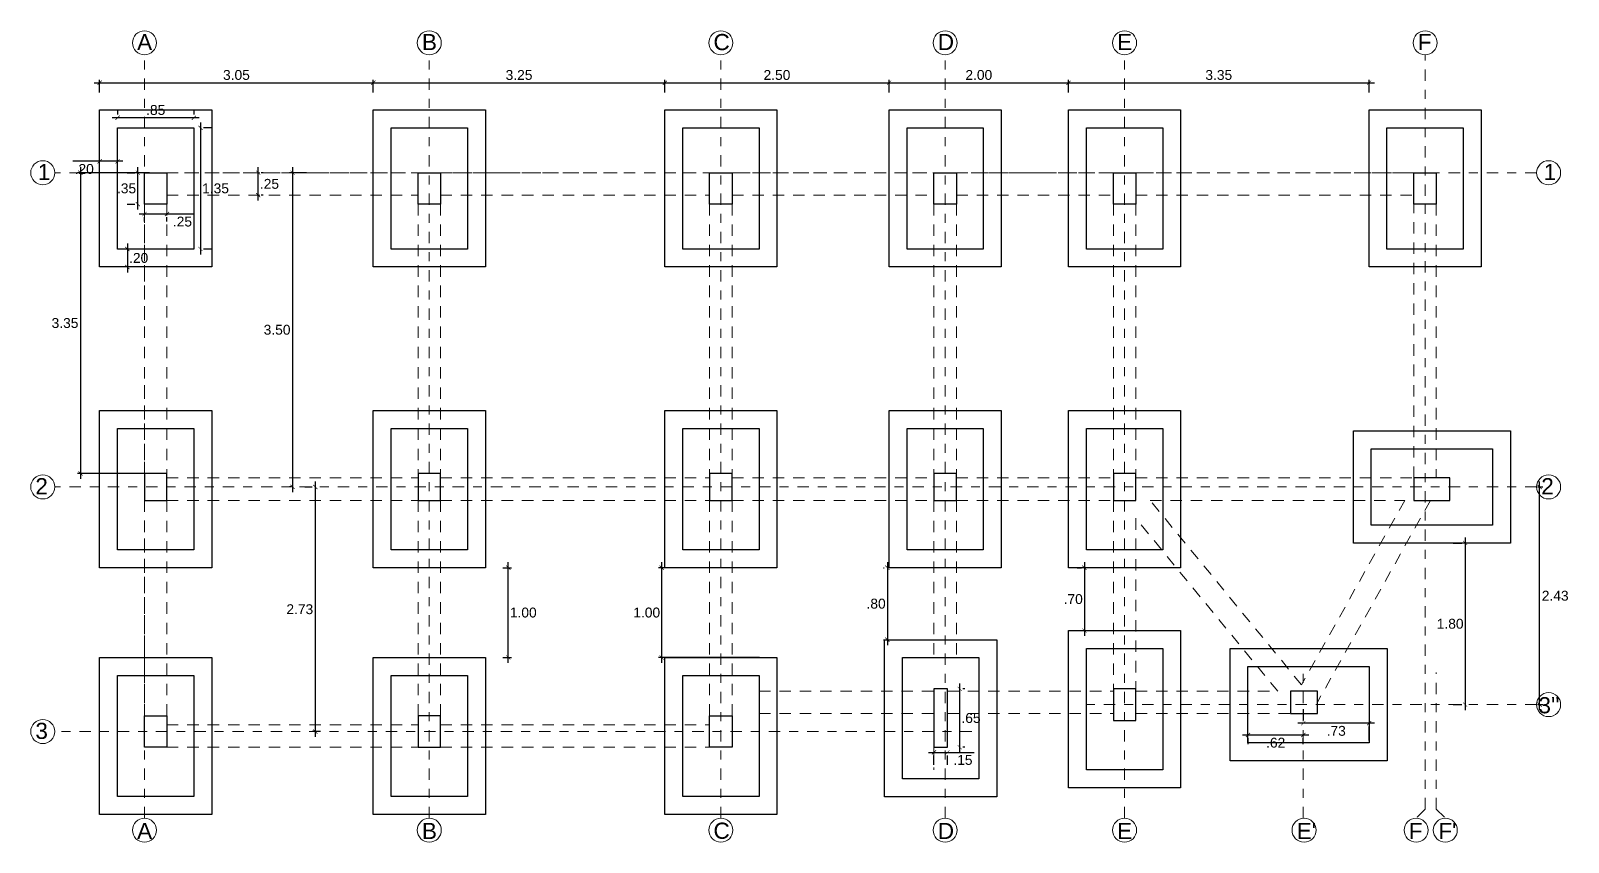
# Model space of a CAD drawing. Header units: millimetres. Extents: x 3779 to 7711, y 1445 to 3132.
# Drawn here: x 3789.94 to 3807.07, y 1489.35 to 1498.39 of the extents above; entities that cross this region are included whole.
import ezdxf

# ---------------------------------------------------------------- set-up
doc = ezdxf.new("R2010")
doc.units = ezdxf.units.MM
doc.header["$PDMODE"] = 3
doc.linetypes.add('DASHDOTX2', pattern=[50.8, 25.4, -12.7, 0, -12.7])
doc.linetypes.add('HIDDEN', pattern=[9.525, 6.35, -3.175])
for name, color, linetype, lineweight in [('cotas', 7, 'Continuous', 5), ('EJES', 20, 'DASHDOTX2', 9), ('pluma 1', 1, 'Continuous', 9), ('pluma 2.5', 30, 'Continuous', 25), ('proyecciones', 32, 'HIDDEN', 9), ('TEXTO', 7, 'Continuous', 9)]:
    doc.layers.add(name, color=color, linetype=linetype, lineweight=lineweight)
doc.styles.get("Standard").update_dxf_attribs({"font": 'arial.ttf'})
doc.dimstyles.new('INTERIOR', dxfattribs={"dimtxt": 0.11, "dimasz": 0.0465, "dimexe": 0.0345, "dimexo": 0.195, "dimgap": 0.0295, "dimtad": 2, "dimtih": 1, "dimtoh": 1, "dimzin": 4, "dimdsep": 46, "dimtxsty": 'Standard', "dimblk": 'ARCHTICK', "dimcen": 0, "dimdle": 0.06, "dimclrd": 256, "dimclre": 256, "dimclrt": 256, "dimadec": 0, "dimazin": 0, "dimtfac": 1, "dimtmove": 0, "dimatfit": 3, "dimldrblk": 'ARCHTICK', "dimfxl": 0.0345, "dimtolj": 1, "dimtzin": 0, "dimlwe": 25, "dimarcsym": 0})

# ---------------------------------------------------------------- blocks, each defined once
blk = doc.blocks.new('_ArchTick')
at = {"color": 0, "linetype": 'ByBlock', "lineweight": 40, "const_width": 0.15}
blk.add_lwpolyline([(-0.5, -0.5), (0.5, 0.5)], dxfattribs=at)
blk = doc.blocks.new('*D895')
at = {"layer": 'cotas', "lineweight": -2, "transparency": 16777216}
blk.add_line((3790.644, 1497.81), (3793.814, 1497.81), dxfattribs=at)
at = {"layer": 'cotas', "lineweight": 25, "transparency": 16777216}
for p, q in [((3790.704, 1497.703), (3790.704, 1497.844)), ((3793.754, 1497.703), (3793.754, 1497.844))]:
    blk.add_line(p, q, dxfattribs=at)
at = {"layer": 'Defpoints', "color": 0, "transparency": 16777216}
for p in [(3793.754, 1497.81), (3790.704, 1497.508), (3793.754, 1497.508)]:
    blk.add_point(p, dxfattribs=at)
at = {"layer": 'cotas', "lineweight": -2, "transparency": 16777216, "xscale": 0.04649999999999999, "yscale": 0.04649999999999999, "zscale": 0.04649999999999999, "rotation": 180}
blk.add_blockref('_ArchTick', (3790.704, 1497.81), dxfattribs=at)
at = {"layer": 'cotas', "lineweight": -2, "transparency": 16777216, "xscale": 0.04649999999999999, "yscale": 0.04649999999999999, "zscale": 0.04649999999999999}
blk.add_blockref('_ArchTick', (3793.754, 1497.81), dxfattribs=at)
at = {"layer": 'cotas', "transparency": 16777216, "insert": (3792.229, 1497.896), "char_height": 0.11, "attachment_point": 5}
blk.add_mtext('\\A1;3.05', dxfattribs=at)
blk = doc.blocks.new('*D896')
at = {"layer": 'cotas', "lineweight": -2, "transparency": 16777216}
blk.add_line((3793.694, 1497.81), (3797.064, 1497.81), dxfattribs=at)
at = {"layer": 'cotas', "lineweight": 25, "transparency": 16777216}
for p, q in [((3793.754, 1497.703), (3793.754, 1497.844)), ((3797.004, 1497.703), (3797.004, 1497.844))]:
    blk.add_line(p, q, dxfattribs=at)
at = {"layer": 'Defpoints', "color": 0, "transparency": 16777216}
for p in [(3797.004, 1497.81), (3793.754, 1497.508), (3797.004, 1497.508)]:
    blk.add_point(p, dxfattribs=at)
at = {"layer": 'cotas', "lineweight": -2, "transparency": 16777216, "xscale": 0.04649999999999999, "yscale": 0.04649999999999999, "zscale": 0.04649999999999999, "rotation": 180}
blk.add_blockref('_ArchTick', (3793.754, 1497.81), dxfattribs=at)
at = {"layer": 'cotas', "lineweight": -2, "transparency": 16777216, "xscale": 0.04649999999999999, "yscale": 0.04649999999999999, "zscale": 0.04649999999999999}
blk.add_blockref('_ArchTick', (3797.004, 1497.81), dxfattribs=at)
at = {"layer": 'cotas', "transparency": 16777216, "insert": (3795.379, 1497.896), "char_height": 0.11, "attachment_point": 5}
blk.add_mtext('\\A1;3.25', dxfattribs=at)
blk = doc.blocks.new('*D897')
at = {"layer": 'cotas', "lineweight": -2, "transparency": 16777216}
blk.add_line((3796.944, 1497.81), (3799.564, 1497.81), dxfattribs=at)
at = {"layer": 'cotas', "lineweight": 25, "transparency": 16777216}
for p, q in [((3797.004, 1497.703), (3797.004, 1497.844)), ((3799.504, 1497.703), (3799.504, 1497.844))]:
    blk.add_line(p, q, dxfattribs=at)
at = {"layer": 'Defpoints', "color": 0, "transparency": 16777216}
for p in [(3799.504, 1497.81), (3797.004, 1497.508), (3799.504, 1497.508)]:
    blk.add_point(p, dxfattribs=at)
at = {"layer": 'cotas', "lineweight": -2, "transparency": 16777216, "xscale": 0.04649999999999999, "yscale": 0.04649999999999999, "zscale": 0.04649999999999999, "rotation": 180}
blk.add_blockref('_ArchTick', (3797.004, 1497.81), dxfattribs=at)
at = {"layer": 'cotas', "lineweight": -2, "transparency": 16777216, "xscale": 0.04649999999999999, "yscale": 0.04649999999999999, "zscale": 0.04649999999999999}
blk.add_blockref('_ArchTick', (3799.504, 1497.81), dxfattribs=at)
at = {"layer": 'cotas', "transparency": 16777216, "insert": (3798.254, 1497.896), "char_height": 0.11, "attachment_point": 5}
blk.add_mtext('\\A1;2.50', dxfattribs=at)
blk = doc.blocks.new('*D898')
at = {"layer": 'cotas', "lineweight": -2, "transparency": 16777216}
blk.add_line((3799.444, 1497.81), (3801.564, 1497.81), dxfattribs=at)
at = {"layer": 'cotas', "lineweight": 25, "transparency": 16777216}
for p, q in [((3799.504, 1497.703), (3799.504, 1497.844)), ((3801.504, 1497.703), (3801.504, 1497.844))]:
    blk.add_line(p, q, dxfattribs=at)
at = {"layer": 'Defpoints', "color": 0, "transparency": 16777216}
for p in [(3801.504, 1497.81), (3799.504, 1497.508), (3801.504, 1497.508)]:
    blk.add_point(p, dxfattribs=at)
at = {"layer": 'cotas', "lineweight": -2, "transparency": 16777216, "xscale": 0.04649999999999999, "yscale": 0.04649999999999999, "zscale": 0.04649999999999999, "rotation": 180}
blk.add_blockref('_ArchTick', (3799.504, 1497.81), dxfattribs=at)
at = {"layer": 'cotas', "lineweight": -2, "transparency": 16777216, "xscale": 0.04649999999999999, "yscale": 0.04649999999999999, "zscale": 0.04649999999999999}
blk.add_blockref('_ArchTick', (3801.504, 1497.81), dxfattribs=at)
at = {"layer": 'cotas', "transparency": 16777216, "insert": (3800.504, 1497.896), "char_height": 0.11, "attachment_point": 5}
blk.add_mtext('\\A1;2.00', dxfattribs=at)
blk = doc.blocks.new('*D899')
at = {"layer": 'cotas', "lineweight": -2, "transparency": 16777216}
blk.add_line((3801.444, 1497.81), (3804.914, 1497.81), dxfattribs=at)
at = {"layer": 'cotas', "lineweight": 25, "transparency": 16777216}
for p, q in [((3801.504, 1497.703), (3801.504, 1497.844)), ((3804.854, 1497.703), (3804.854, 1497.844))]:
    blk.add_line(p, q, dxfattribs=at)
at = {"layer": 'Defpoints', "color": 0, "transparency": 16777216}
for p in [(3804.854, 1497.81), (3801.504, 1497.508), (3804.854, 1497.508)]:
    blk.add_point(p, dxfattribs=at)
at = {"layer": 'cotas', "lineweight": -2, "transparency": 16777216, "xscale": 0.04649999999999999, "yscale": 0.04649999999999999, "zscale": 0.04649999999999999, "rotation": 180}
blk.add_blockref('_ArchTick', (3801.504, 1497.81), dxfattribs=at)
at = {"layer": 'cotas', "lineweight": -2, "transparency": 16777216, "xscale": 0.04649999999999999, "yscale": 0.04649999999999999, "zscale": 0.04649999999999999}
blk.add_blockref('_ArchTick', (3804.854, 1497.81), dxfattribs=at)
at = {"layer": 'cotas', "transparency": 16777216, "insert": (3803.179, 1497.896), "char_height": 0.11, "attachment_point": 5}
blk.add_mtext('\\A1;3.35', dxfattribs=at)
blk = doc.blocks.new('*D901')
at = {"layer": 'cotas', "lineweight": -2, "transparency": 16777216}
blk.add_line((3791.814, 1497.42), (3790.844, 1497.42), dxfattribs=at)
at = {"layer": 'cotas', "lineweight": 25, "transparency": 16777216}
for p, q in [((3790.904, 1497.503), (3790.904, 1497.455)), ((3791.754, 1497.503), (3791.754, 1497.455))]:
    blk.add_line(p, q, dxfattribs=at)
at = {"layer": 'Defpoints', "color": 0, "transparency": 16777216}
for p in [(3790.904, 1497.42), (3790.904, 1497.308), (3791.754, 1497.308)]:
    blk.add_point(p, dxfattribs=at)
at = {"layer": 'cotas', "lineweight": -2, "transparency": 16777216, "xscale": 0.04649999999999999, "yscale": 0.04649999999999999, "zscale": 0.04649999999999999, "rotation": 180}
blk.add_blockref('_ArchTick', (3790.904, 1497.42), dxfattribs=at)
at = {"layer": 'cotas', "lineweight": -2, "transparency": 16777216, "xscale": 0.04649999999999999, "yscale": 0.04649999999999999, "zscale": 0.04649999999999999}
blk.add_blockref('_ArchTick', (3791.754, 1497.42), dxfattribs=at)
at = {"layer": 'cotas', "transparency": 16777216, "insert": (3791.329, 1497.506), "char_height": 0.11, "attachment_point": 5}
blk.add_mtext('\\A1;.85', dxfattribs=at)
blk = doc.blocks.new('*D902')
at = {"layer": 'cotas', "lineweight": -2, "transparency": 16777216}
blk.add_line((3791.828, 1497.368), (3791.828, 1495.898), dxfattribs=at)
at = {"layer": 'cotas', "lineweight": 25, "transparency": 16777216}
for p, q in [((3791.949, 1497.308), (3791.863, 1497.308)), ((3791.949, 1495.958), (3791.863, 1495.958))]:
    blk.add_line(p, q, dxfattribs=at)
at = {"layer": 'Defpoints', "color": 0, "transparency": 16777216}
for p in [(3791.754, 1497.308), (3791.754, 1495.958), (3791.828, 1495.958)]:
    blk.add_point(p, dxfattribs=at)
at = {"layer": 'cotas', "lineweight": -2, "transparency": 16777216, "xscale": 0.04649999999999999, "yscale": 0.04649999999999999, "zscale": 0.04649999999999999}
for p, rotation in [((3791.828, 1497.308), 90), ((3791.828, 1495.958), 270)]:
    blk.add_blockref('_ArchTick', p, dxfattribs=dict(at, rotation=rotation))
at = {"layer": 'cotas', "transparency": 16777216, "insert": (3791.996, 1496.633), "char_height": 0.11, "attachment_point": 5}
blk.add_mtext('\\A1;1.35', dxfattribs=at)
blk = doc.blocks.new('*D903')
at = {"layer": 'cotas', "lineweight": -2, "transparency": 16777216}
for p, q in [((3790.704, 1496.935), (3790.406, 1496.935)), ((3790.964, 1496.935), (3790.704, 1496.935))]:
    blk.add_line(p, q, dxfattribs=at)
at = {"layer": 'cotas', "lineweight": 25, "transparency": 16777216}
for p, q in [((3790.704, 1496.876), (3790.704, 1496.9)), ((3790.904, 1496.876), (3790.904, 1496.9))]:
    blk.add_line(p, q, dxfattribs=at)
at = {"layer": 'Defpoints', "color": 0, "transparency": 16777216}
for p in [(3790.704, 1497.071), (3790.904, 1497.071), (3790.704, 1496.935)]:
    blk.add_point(p, dxfattribs=at)
at = {"layer": 'cotas', "lineweight": -2, "transparency": 16777216, "xscale": 0.04649999999999999, "yscale": 0.04649999999999999, "zscale": 0.04649999999999999, "rotation": 180}
blk.add_blockref('_ArchTick', (3790.704, 1496.935), dxfattribs=at)
at = {"layer": 'cotas', "lineweight": -2, "transparency": 16777216, "xscale": 0.04649999999999999, "yscale": 0.04649999999999999, "zscale": 0.04649999999999999}
blk.add_blockref('_ArchTick', (3790.904, 1496.935), dxfattribs=at)
at = {"layer": 'cotas', "transparency": 16777216, "insert": (3790.532, 1496.849), "char_height": 0.11, "attachment_point": 5}
blk.add_mtext('\\A1;.20', dxfattribs=at)
blk = doc.blocks.new('*D904')
at = {"layer": 'cotas', "lineweight": -2, "transparency": 16777216}
blk.add_line((3791.013, 1496.018), (3791.013, 1495.698), dxfattribs=at)
at = {"layer": 'cotas', "lineweight": 25, "transparency": 16777216}
for p, q in [((3791.208, 1495.958), (3791.047, 1495.958)), ((3791.208, 1495.758), (3791.047, 1495.758))]:
    blk.add_line(p, q, dxfattribs=at)
at = {"layer": 'Defpoints', "color": 0, "transparency": 16777216}
for p in [(3791.013, 1495.958), (3791.013, 1495.758), (3791.013, 1495.758)]:
    blk.add_point(p, dxfattribs=at)
at = {"layer": 'cotas', "lineweight": -2, "transparency": 16777216, "xscale": 0.04649999999999999, "yscale": 0.04649999999999999, "zscale": 0.04649999999999999}
for p, rotation in [((3791.013, 1495.958), 90), ((3791.013, 1495.758), 270)]:
    blk.add_blockref('_ArchTick', p, dxfattribs=dict(at, rotation=rotation))
at = {"layer": 'cotas', "transparency": 16777216, "insert": (3791.139, 1495.858), "char_height": 0.11, "attachment_point": 5}
blk.add_mtext('\\A1;.20', dxfattribs=at)
blk = doc.blocks.new('*D912')
at = {"layer": 'cotas', "lineweight": -2, "transparency": 16777216}
for p, q in [((3791.144, 1496.348), (3791.454, 1496.348)), ((3791.454, 1496.348), (3791.753, 1496.348))]:
    blk.add_line(p, q, dxfattribs=at)
at = {"layer": 'cotas', "lineweight": 25, "transparency": 16777216}
for p, q in [((3791.204, 1496.263), (3791.204, 1496.314)), ((3791.454, 1496.263), (3791.454, 1496.314))]:
    blk.add_line(p, q, dxfattribs=at)
at = {"layer": 'Defpoints', "color": 0, "transparency": 16777216}
for p in [(3791.204, 1496.458), (3791.454, 1496.458), (3791.454, 1496.348)]:
    blk.add_point(p, dxfattribs=at)
at = {"layer": 'cotas', "lineweight": -2, "transparency": 16777216, "xscale": 0.04649999999999999, "yscale": 0.04649999999999999, "zscale": 0.04649999999999999, "rotation": 180}
blk.add_blockref('_ArchTick', (3791.204, 1496.348), dxfattribs=at)
at = {"layer": 'cotas', "lineweight": -2, "transparency": 16777216, "xscale": 0.04649999999999999, "yscale": 0.04649999999999999, "zscale": 0.04649999999999999}
blk.add_blockref('_ArchTick', (3791.454, 1496.348), dxfattribs=at)
at = {"layer": 'cotas', "transparency": 16777216, "insert": (3791.627, 1496.263), "char_height": 0.11, "attachment_point": 5}
blk.add_mtext('\\A1;.25', dxfattribs=at)
blk = doc.blocks.new('*D913')
at = {"layer": 'cotas', "lineweight": -2, "transparency": 16777216}
blk.add_line((3791.13, 1496.398), (3791.13, 1496.868), dxfattribs=at)
at = {"layer": 'cotas', "lineweight": 25, "transparency": 16777216}
for p, q in [((3791.009, 1496.808), (3791.095, 1496.808)), ((3791.009, 1496.458), (3791.095, 1496.458))]:
    blk.add_line(p, q, dxfattribs=at)
at = {"layer": 'Defpoints', "color": 0, "transparency": 16777216}
for p in [(3791.13, 1496.808), (3791.204, 1496.808), (3791.204, 1496.458)]:
    blk.add_point(p, dxfattribs=at)
at = {"layer": 'cotas', "lineweight": -2, "transparency": 16777216, "xscale": 0.04649999999999999, "yscale": 0.04649999999999999, "zscale": 0.04649999999999999}
for p, rotation in [((3791.13, 1496.808), 90), ((3791.13, 1496.458), 270)]:
    blk.add_blockref('_ArchTick', p, dxfattribs=dict(at, rotation=rotation))
at = {"layer": 'cotas', "transparency": 16777216, "insert": (3791.004, 1496.633), "char_height": 0.11, "attachment_point": 5}
blk.add_mtext('\\A1;.35', dxfattribs=at)
blk = doc.blocks.new('*D914')
at = {"layer": 'cotas', "lineweight": -2, "transparency": 16777216}
blk.add_line((3790.49, 1496.868), (3790.49, 1493.398), dxfattribs=at)
at = {"layer": 'cotas', "lineweight": 25, "transparency": 16777216}
for p, q in [((3791.259, 1496.808), (3790.456, 1496.808)), ((3791.259, 1493.458), (3790.456, 1493.458))]:
    blk.add_line(p, q, dxfattribs=at)
at = {"layer": 'Defpoints', "color": 0, "transparency": 16777216}
for p in [(3791.454, 1496.808), (3790.49, 1493.458), (3791.454, 1493.458)]:
    blk.add_point(p, dxfattribs=at)
at = {"layer": 'cotas', "lineweight": -2, "transparency": 16777216, "xscale": 0.04649999999999999, "yscale": 0.04649999999999999, "zscale": 0.04649999999999999}
for p, rotation in [((3790.49, 1496.808), 90), ((3790.49, 1493.458), 270)]:
    blk.add_blockref('_ArchTick', p, dxfattribs=dict(at, rotation=rotation))
at = {"layer": 'cotas', "transparency": 16777216, "insert": (3790.318, 1495.133), "char_height": 0.11, "attachment_point": 5}
blk.add_mtext('\\A1;3.35', dxfattribs=at)
blk = doc.blocks.new('*D915')
at = {"layer": 'cotas', "lineweight": -2, "transparency": 16777216}
blk.add_line((3796.969, 1491.348), (3796.969, 1492.468), dxfattribs=at)
at = {"layer": 'cotas', "lineweight": 25, "transparency": 16777216}
for p, q in [((3797.034, 1492.408), (3796.934, 1492.408)), ((3798.059, 1491.408), (3796.934, 1491.408))]:
    blk.add_line(p, q, dxfattribs=at)
at = {"layer": 'Defpoints', "color": 0, "transparency": 16777216}
for p in [(3796.969, 1492.408), (3797.229, 1492.408), (3798.254, 1491.408)]:
    blk.add_point(p, dxfattribs=at)
at = {"layer": 'cotas', "lineweight": -2, "transparency": 16777216, "xscale": 0.04649999999999999, "yscale": 0.04649999999999999, "zscale": 0.04649999999999999}
for p, rotation in [((3796.969, 1492.408), 90), ((3796.969, 1491.408), 270)]:
    blk.add_blockref('_ArchTick', p, dxfattribs=dict(at, rotation=rotation))
at = {"layer": 'cotas', "transparency": 16777216, "insert": (3796.802, 1491.908), "char_height": 0.11, "attachment_point": 5}
blk.add_mtext('\\A1;1.00', dxfattribs=at)
blk = doc.blocks.new('*D916')
at = {"layer": 'cotas', "lineweight": -2, "transparency": 16777216}
blk.add_line((3795.259, 1491.348), (3795.259, 1492.468), dxfattribs=at)
at = {"layer": 'cotas', "lineweight": 25, "transparency": 16777216}
for p, q in [((3795.199, 1492.408), (3795.294, 1492.408)), ((3795.199, 1491.408), (3795.294, 1491.408))]:
    blk.add_line(p, q, dxfattribs=at)
at = {"layer": 'Defpoints', "color": 0, "transparency": 16777216}
for p in [(3795.004, 1492.408), (3795.259, 1492.408), (3795.004, 1491.408)]:
    blk.add_point(p, dxfattribs=at)
at = {"layer": 'cotas', "lineweight": -2, "transparency": 16777216, "xscale": 0.04649999999999999, "yscale": 0.04649999999999999, "zscale": 0.04649999999999999}
for p, rotation in [((3795.259, 1492.408), 90), ((3795.259, 1491.408), 270)]:
    blk.add_blockref('_ArchTick', p, dxfattribs=dict(at, rotation=rotation))
at = {"layer": 'cotas', "transparency": 16777216, "insert": (3795.426, 1491.908), "char_height": 0.11, "attachment_point": 5}
blk.add_mtext('\\A1;1.00', dxfattribs=at)
blk = doc.blocks.new('*D917')
at = {"layer": 'cotas', "lineweight": -2, "transparency": 16777216}
blk.add_line((3799.485, 1492.468), (3799.485, 1491.546), dxfattribs=at)
at = {"layer": 'cotas', "lineweight": 25, "transparency": 16777216}
for p, q in [((3799.441, 1492.408), (3799.45, 1492.408)), ((3799.441, 1491.606), (3799.45, 1491.606))]:
    blk.add_line(p, q, dxfattribs=at)
at = {"layer": 'Defpoints', "color": 0, "transparency": 16777216}
for p in [(3799.636, 1492.408), (3799.485, 1491.606), (3799.636, 1491.606)]:
    blk.add_point(p, dxfattribs=at)
at = {"layer": 'cotas', "lineweight": -2, "transparency": 16777216, "xscale": 0.04649999999999999, "yscale": 0.04649999999999999, "zscale": 0.04649999999999999}
for p, rotation in [((3799.485, 1492.408), 90), ((3799.485, 1491.606), 270)]:
    blk.add_blockref('_ArchTick', p, dxfattribs=dict(at, rotation=rotation))
at = {"layer": 'cotas', "transparency": 16777216, "insert": (3799.359, 1492.007), "char_height": 0.11, "attachment_point": 5}
blk.add_mtext('\\A1;.80', dxfattribs=at)
blk = doc.blocks.new('*D918')
at = {"layer": 'cotas', "lineweight": -2, "transparency": 16777216}
blk.add_line((3801.681, 1492.468), (3801.681, 1491.648), dxfattribs=at)
at = {"layer": 'cotas', "lineweight": 25, "transparency": 16777216}
for p, q in [((3801.599, 1492.408), (3801.647, 1492.408)), ((3801.599, 1491.708), (3801.647, 1491.708))]:
    blk.add_line(p, q, dxfattribs=at)
at = {"layer": 'Defpoints', "color": 0, "transparency": 16777216}
for p in [(3801.794, 1492.408), (3801.681, 1491.708), (3801.794, 1491.708)]:
    blk.add_point(p, dxfattribs=at)
at = {"layer": 'cotas', "lineweight": -2, "transparency": 16777216, "xscale": 0.04649999999999999, "yscale": 0.04649999999999999, "zscale": 0.04649999999999999}
for p, rotation in [((3801.681, 1492.408), 90), ((3801.681, 1491.708), 270)]:
    blk.add_blockref('_ArchTick', p, dxfattribs=dict(at, rotation=rotation))
at = {"layer": 'cotas', "transparency": 16777216, "insert": (3801.556, 1492.058), "char_height": 0.11, "attachment_point": 5}
blk.add_mtext('\\A1;.70', dxfattribs=at)
blk = doc.blocks.new('*D919')
at = {"layer": 'cotas', "lineweight": -2, "transparency": 16777216}
blk.add_line((3804.181, 1490.544), (3803.445, 1490.544), dxfattribs=at)
at = {"layer": 'cotas', "lineweight": 25, "transparency": 16777216}
for p, q in [((3803.505, 1490.444), (3803.505, 1490.509)), ((3804.121, 1490.444), (3804.121, 1490.509))]:
    blk.add_line(p, q, dxfattribs=at)
at = {"layer": 'Defpoints', "color": 0, "transparency": 16777216}
for p in [(3803.505, 1490.639), (3803.505, 1490.544), (3804.121, 1490.639)]:
    blk.add_point(p, dxfattribs=at)
at = {"layer": 'cotas', "lineweight": -2, "transparency": 16777216, "xscale": 0.04649999999999999, "yscale": 0.04649999999999999, "zscale": 0.04649999999999999, "rotation": 180}
blk.add_blockref('_ArchTick', (3803.505, 1490.544), dxfattribs=at)
at = {"layer": 'cotas', "lineweight": -2, "transparency": 16777216, "xscale": 0.04649999999999999, "yscale": 0.04649999999999999, "zscale": 0.04649999999999999}
blk.add_blockref('_ArchTick', (3804.121, 1490.544), dxfattribs=at)
at = {"layer": 'cotas', "transparency": 16777216, "insert": (3803.813, 1490.458), "char_height": 0.11, "attachment_point": 5}
blk.add_mtext('\\A1;.62', dxfattribs=at)
blk = doc.blocks.new('*D920')
at = {"layer": 'cotas', "lineweight": 25, "transparency": 16777216}
for p, q in [((3804.121, 1490.834), (3804.121, 1490.71)), ((3804.855, 1490.484), (3804.855, 1490.641))]:
    blk.add_line(p, q, dxfattribs=at)
at = {"layer": 'cotas', "lineweight": -2, "transparency": 16777216}
blk.add_line((3804.915, 1490.676), (3804.061, 1490.676), dxfattribs=at)
at = {"layer": 'Defpoints', "color": 0, "transparency": 16777216}
for p in [(3804.121, 1490.676), (3804.121, 1490.639), (3804.855, 1490.679)]:
    blk.add_point(p, dxfattribs=at)
at = {"layer": 'cotas', "lineweight": -2, "transparency": 16777216, "xscale": 0.04649999999999999, "yscale": 0.04649999999999999, "zscale": 0.04649999999999999, "rotation": 180}
blk.add_blockref('_ArchTick', (3804.121, 1490.676), dxfattribs=at)
at = {"layer": 'cotas', "lineweight": -2, "transparency": 16777216, "xscale": 0.04649999999999999, "yscale": 0.04649999999999999, "zscale": 0.04649999999999999}
blk.add_blockref('_ArchTick', (3804.855, 1490.676), dxfattribs=at)
at = {"layer": 'cotas', "transparency": 16777216, "insert": (3804.488, 1490.59), "char_height": 0.11, "attachment_point": 5}
blk.add_mtext('\\A1;.73', dxfattribs=at)
blk = doc.blocks.new('*D921')
at = {"layer": 'cotas', "lineweight": -2, "transparency": 16777216}
blk.add_line((3792.471, 1496.498), (3792.471, 1496.868), dxfattribs=at)
at = {"layer": 'cotas', "lineweight": 25, "transparency": 16777216}
for p, q in [((3792.527, 1496.808), (3792.506, 1496.808)), ((3792.527, 1496.558), (3792.506, 1496.558))]:
    blk.add_line(p, q, dxfattribs=at)
at = {"layer": 'Defpoints', "color": 0, "transparency": 16777216}
for p in [(3792.332, 1496.808), (3792.471, 1496.808), (3792.332, 1496.558)]:
    blk.add_point(p, dxfattribs=at)
at = {"layer": 'cotas', "lineweight": -2, "transparency": 16777216, "xscale": 0.04649999999999999, "yscale": 0.04649999999999999, "zscale": 0.04649999999999999}
for p, rotation in [((3792.471, 1496.808), 90), ((3792.471, 1496.558), 270)]:
    blk.add_blockref('_ArchTick', p, dxfattribs=dict(at, rotation=rotation))
at = {"layer": 'cotas', "transparency": 16777216, "insert": (3792.597, 1496.683), "char_height": 0.11, "attachment_point": 5}
blk.add_mtext('\\A1;.25', dxfattribs=at)
blk = doc.blocks.new('*D923')
at = {"layer": 'cotas', "lineweight": -2, "transparency": 16777216}
blk.add_line((3800.291, 1490.348), (3800.291, 1491.118), dxfattribs=at)
at = {"layer": 'cotas', "lineweight": 25, "transparency": 16777216}
for p, q in [((3800.349, 1491.058), (3800.326, 1491.058)), ((3800.349, 1490.408), (3800.326, 1490.408))]:
    blk.add_line(p, q, dxfattribs=at)
at = {"layer": 'Defpoints', "color": 0, "transparency": 16777216}
for p in [(3800.154, 1491.058), (3800.291, 1491.058), (3800.154, 1490.408)]:
    blk.add_point(p, dxfattribs=at)
at = {"layer": 'cotas', "lineweight": -2, "transparency": 16777216, "xscale": 0.04649999999999999, "yscale": 0.04649999999999999, "zscale": 0.04649999999999999}
for p, rotation in [((3800.291, 1491.058), 90), ((3800.291, 1490.408), 270)]:
    blk.add_blockref('_ArchTick', p, dxfattribs=dict(at, rotation=rotation))
at = {"layer": 'cotas', "transparency": 16777216, "insert": (3800.417, 1490.733), "char_height": 0.11, "attachment_point": 5}
blk.add_mtext('\\A1;.65', dxfattribs=at)
blk = doc.blocks.new('*D924')
at = {"layer": 'cotas', "lineweight": -2, "transparency": 16777216}
for p, q in [((3799.944, 1490.351), (3800.154, 1490.351)), ((3800.154, 1490.351), (3800.453, 1490.351))]:
    blk.add_line(p, q, dxfattribs=at)
at = {"layer": 'cotas', "lineweight": 25, "transparency": 16777216}
for p, q in [((3800.004, 1490.213), (3800.004, 1490.317)), ((3800.154, 1490.213), (3800.154, 1490.317))]:
    blk.add_line(p, q, dxfattribs=at)
at = {"layer": 'Defpoints', "color": 0, "transparency": 16777216}
for p in [(3800.004, 1490.408), (3800.154, 1490.408), (3800.154, 1490.351)]:
    blk.add_point(p, dxfattribs=at)
at = {"layer": 'cotas', "lineweight": -2, "transparency": 16777216, "xscale": 0.04649999999999999, "yscale": 0.04649999999999999, "zscale": 0.04649999999999999, "rotation": 180}
blk.add_blockref('_ArchTick', (3800.004, 1490.351), dxfattribs=at)
at = {"layer": 'cotas', "lineweight": -2, "transparency": 16777216, "xscale": 0.04649999999999999, "yscale": 0.04649999999999999, "zscale": 0.04649999999999999}
blk.add_blockref('_ArchTick', (3800.154, 1490.351), dxfattribs=at)
at = {"layer": 'cotas', "transparency": 16777216, "insert": (3800.327, 1490.266), "char_height": 0.11, "attachment_point": 5}
blk.add_mtext('\\A1;.15', dxfattribs=at)
blk = doc.blocks.new('*D925')
at = {"layer": 'cotas', "lineweight": 25, "transparency": 16777216}
for p, q in [((3805.791, 1492.683), (3805.89, 1492.683)), ((3805.791, 1490.883), (3805.89, 1490.883))]:
    blk.add_line(p, q, dxfattribs=at)
at = {"layer": 'cotas', "lineweight": -2, "transparency": 16777216}
blk.add_line((3805.925, 1492.743), (3805.925, 1490.823), dxfattribs=at)
at = {"layer": 'Defpoints', "color": 0, "transparency": 16777216}
for p in [(3805.986, 1492.683), (3805.925, 1490.883), (3805.986, 1490.883)]:
    blk.add_point(p, dxfattribs=at)
at = {"layer": 'cotas', "lineweight": -2, "transparency": 16777216, "xscale": 0.04649999999999999, "yscale": 0.04649999999999999, "zscale": 0.04649999999999999}
for p, rotation in [((3805.925, 1492.683), 90), ((3805.925, 1490.883), 270)]:
    blk.add_blockref('_ArchTick', p, dxfattribs=dict(at, rotation=rotation))
at = {"layer": 'cotas', "transparency": 16777216, "insert": (3805.758, 1491.783), "char_height": 0.11, "attachment_point": 5}
blk.add_mtext('\\A1;1.80', dxfattribs=at)
blk = doc.blocks.new('*D926')
at = {"layer": 'cotas', "lineweight": -2, "transparency": 16777216}
blk.add_line((3792.854, 1496.868), (3792.854, 1493.248), dxfattribs=at)
at = {"layer": 'cotas', "lineweight": 25, "transparency": 16777216}
for p, q in [((3793.01, 1496.808), (3792.819, 1496.808)), ((3792.841, 1493.308), (3792.819, 1493.308))]:
    blk.add_line(p, q, dxfattribs=at)
at = {"layer": 'Defpoints', "color": 0, "transparency": 16777216}
for p in [(3793.205, 1496.808), (3792.854, 1493.308), (3793.036, 1493.308)]:
    blk.add_point(p, dxfattribs=at)
at = {"layer": 'cotas', "lineweight": -2, "transparency": 16777216, "xscale": 0.04649999999999999, "yscale": 0.04649999999999999, "zscale": 0.04649999999999999}
for p, rotation in [((3792.854, 1496.808), 90), ((3792.854, 1493.308), 270)]:
    blk.add_blockref('_ArchTick', p, dxfattribs=dict(at, rotation=rotation))
at = {"layer": 'cotas', "transparency": 16777216, "insert": (3792.682, 1495.058), "char_height": 0.11, "attachment_point": 5}
blk.add_mtext('\\A1;3.50', dxfattribs=at)
blk = doc.blocks.new('*D927')
at = {"layer": 'cotas', "lineweight": 25, "transparency": 16777216}
for p, q in [((3792.991, 1493.308), (3793.074, 1493.308)), ((3793.166, 1490.583), (3793.074, 1490.583))]:
    blk.add_line(p, q, dxfattribs=at)
at = {"layer": 'cotas', "lineweight": -2, "transparency": 16777216}
blk.add_line((3793.108, 1493.368), (3793.108, 1490.523), dxfattribs=at)
at = {"layer": 'Defpoints', "color": 0, "transparency": 16777216}
for p in [(3793.186, 1493.308), (3793.108, 1490.583), (3793.361, 1490.583)]:
    blk.add_point(p, dxfattribs=at)
at = {"layer": 'cotas', "lineweight": -2, "transparency": 16777216, "xscale": 0.04649999999999999, "yscale": 0.04649999999999999, "zscale": 0.04649999999999999}
for p, rotation in [((3793.108, 1493.308), 90), ((3793.108, 1490.583), 270)]:
    blk.add_blockref('_ArchTick', p, dxfattribs=dict(at, rotation=rotation))
at = {"layer": 'cotas', "transparency": 16777216, "insert": (3792.935, 1491.945), "char_height": 0.11, "attachment_point": 5}
blk.add_mtext('\\A1;2.73', dxfattribs=at)
blk = doc.blocks.new('*D928')
at = {"layer": 'cotas', "lineweight": 25, "transparency": 16777216}
for p, q in [((3806.733, 1493.308), (3806.79, 1493.308)), ((3806.733, 1490.883), (3806.79, 1490.883))]:
    blk.add_line(p, q, dxfattribs=at)
at = {"layer": 'cotas', "lineweight": -2, "transparency": 16777216}
blk.add_line((3806.755, 1490.823), (3806.755, 1493.368), dxfattribs=at)
at = {"layer": 'Defpoints', "color": 0, "transparency": 16777216}
for p in [(3806.538, 1493.308), (3806.755, 1493.308), (3806.538, 1490.883)]:
    blk.add_point(p, dxfattribs=at)
at = {"layer": 'cotas', "lineweight": -2, "transparency": 16777216, "xscale": 0.04649999999999999, "yscale": 0.04649999999999999, "zscale": 0.04649999999999999}
for p, rotation in [((3806.755, 1493.308), 90), ((3806.755, 1490.883), 270)]:
    blk.add_blockref('_ArchTick', p, dxfattribs=dict(at, rotation=rotation))
at = {"layer": 'cotas', "transparency": 16777216, "insert": (3806.929, 1492.095), "char_height": 0.11, "attachment_point": 5}
blk.add_mtext('\\A1;2.43', dxfattribs=at)

msp = doc.modelspace()

# ---------------------------------------------------------------- linework, layer by layer
at = {"layer": 'EJES', "ltscale": 0.005}
for p, q in [((3791.2038, 1489.6179), (3791.2038, 1498.1212)), ((3794.3788, 1489.6179), (3794.3788, 1498.1212)), ((3797.6288, 1489.6179), (3797.6288, 1498.1212)), ((3800.1288, 1489.6179), (3800.1288, 1498.1212)), ((3802.1288, 1489.6179), (3802.1288, 1498.1212)), ((3805.4788, 1489.7179), (3805.4788, 1498.1212)), ((3806.722, 1496.8077), (3790.2038, 1496.8077)), ((3806.722, 1493.3077), (3790.2038, 1493.3077)), ((3804.1205, 1489.6176), (3804.1205, 1491.2414)), ((3805.6038, 1489.7179), (3805.6038, 1491.2414)), ((3806.722, 1490.8827), (3801.6488, 1490.8827)), ((3800.426, 1490.5827), (3790.2038, 1490.5827)), ((3805.4788, 1489.7179), (3805.3788, 1489.6179)), ((3805.6038, 1489.7179), (3805.7038, 1489.6179))]:
    msp.add_line(p, q, dxfattribs=at)
at = {"layer": 'pluma 1'}
for centre in [(3791.2038, 1498.2551), (3794.3788, 1498.2551), (3797.6288, 1498.2551), (3800.1288, 1498.2551), (3802.1288, 1498.2551), (3805.4788, 1498.2551), (3790.0699, 1496.8077), (3806.8559, 1496.8077), (3790.0699, 1493.3077), (3806.8559, 1493.3077), (3806.8559, 1490.8827), (3790.0699, 1490.5827), (3791.2038, 1489.484), (3794.3788, 1489.484), (3797.6288, 1489.484), (3800.1288, 1489.484), (3802.1288, 1489.484), (3804.1295, 1489.484), (3805.3788, 1489.484), (3805.7038, 1489.484)]:
    msp.add_circle(centre, 0.1339, dxfattribs=at)
at = {"layer": 'pluma 2.5'}
for points in [[(3791.9538, 1495.7577), (3790.7038, 1495.7577), (3790.7038, 1497.5077), (3791.9538, 1497.5077)], [(3795.0038, 1495.7577), (3793.7538, 1495.7577), (3793.7538, 1497.5077), (3795.0038, 1497.5077)], [(3798.2538, 1495.7577), (3797.0038, 1495.7577), (3797.0038, 1497.5077), (3798.2538, 1497.5077)], [(3800.7538, 1495.7577), (3799.5038, 1495.7577), (3799.5038, 1497.5077), (3800.7538, 1497.5077)], [(3802.7538, 1495.7577), (3801.5038, 1495.7577), (3801.5038, 1497.5077), (3802.7538, 1497.5077)], [(3806.1038, 1495.7577), (3804.8538, 1495.7577), (3804.8538, 1497.5077), (3806.1038, 1497.5077)], [(3791.4538, 1496.4577), (3791.2038, 1496.4577), (3791.2038, 1496.8077), (3791.4538, 1496.8077)], [(3794.5038, 1496.4577), (3794.2538, 1496.4577), (3794.2538, 1496.8077), (3794.5038, 1496.8077)], [(3797.7538, 1496.4577), (3797.5038, 1496.4577), (3797.5038, 1496.8077), (3797.7538, 1496.8077)], [(3800.2538, 1496.4577), (3800.0038, 1496.4577), (3800.0038, 1496.8077), (3800.2538, 1496.8077)], [(3802.2538, 1496.4577), (3802.0038, 1496.4577), (3802.0038, 1496.8077), (3802.2538, 1496.8077)], [(3805.6038, 1496.4577), (3805.3538, 1496.4577), (3805.3538, 1496.8077), (3805.6038, 1496.8077)], [(3791.9538, 1492.4077), (3790.7038, 1492.4077), (3790.7038, 1494.1577), (3791.9538, 1494.1577)], [(3795.0038, 1492.4077), (3793.7538, 1492.4077), (3793.7538, 1494.1577), (3795.0038, 1494.1577)], [(3798.2538, 1492.4077), (3797.0038, 1492.4077), (3797.0038, 1494.1577), (3798.2538, 1494.1577)], [(3800.7538, 1492.4077), (3799.5038, 1492.4077), (3799.5038, 1494.1577), (3800.7538, 1494.1577)], [(3802.7538, 1492.4077), (3801.5038, 1492.4077), (3801.5038, 1494.1577), (3802.7538, 1494.1577)], [(3804.6788, 1492.6827), (3804.6788, 1493.9327), (3806.4288, 1493.9327), (3806.4288, 1492.6827)], [(3791.2038, 1493.1577), (3791.4538, 1493.1577), (3791.4538, 1493.4577), (3791.2038, 1493.4577)], [(3794.2538, 1493.1577), (3794.5038, 1493.1577), (3794.5038, 1493.4577), (3794.2538, 1493.4577)], [(3797.5038, 1493.1577), (3797.7538, 1493.1577), (3797.7538, 1493.4577), (3797.5038, 1493.4577)], [(3800.0038, 1493.1577), (3800.2538, 1493.1577), (3800.2538, 1493.4577), (3800.0038, 1493.4577)], [(3802.0038, 1493.1577), (3802.2538, 1493.1577), (3802.2538, 1493.4577), (3802.0038, 1493.4577)], [(3805.3538, 1493.1577), (3805.7538, 1493.1577), (3805.7538, 1493.4077), (3805.3538, 1493.4077)], [(3800.7038, 1489.8564), (3799.4538, 1489.8564), (3799.4538, 1491.6064), (3800.7038, 1491.6064)], [(3802.7538, 1489.9577), (3801.5038, 1489.9577), (3801.5038, 1491.7077), (3802.7538, 1491.7077)], [(3791.9538, 1489.6577), (3790.7038, 1489.6577), (3790.7038, 1491.4077), (3791.9538, 1491.4077)], [(3795.0038, 1489.6577), (3793.7538, 1489.6577), (3793.7538, 1491.4077), (3795.0038, 1491.4077)], [(3798.2538, 1489.6577), (3797.0038, 1489.6577), (3797.0038, 1491.4077), (3798.2538, 1491.4077)], [(3803.3045, 1490.2577), (3803.3045, 1491.5077), (3805.0545, 1491.5077), (3805.0545, 1490.2577)], [(3802.2538, 1491.0577), (3802.0038, 1491.0577), (3802.0038, 1490.7077), (3802.1038, 1490.7077), (3802.2538, 1490.7077)], [(3804.2795, 1491.0327), (3803.9795, 1491.0327), (3803.9795, 1490.7827), (3804.2795, 1490.7827)], [(3791.4538, 1490.4077), (3791.2038, 1490.4077), (3791.2038, 1490.7577), (3791.4538, 1490.7577)], [(3794.5038, 1490.7577), (3794.2538, 1490.7577), (3794.2538, 1490.4077), (3794.5038, 1490.4077)], [(3797.7538, 1490.4077), (3797.5038, 1490.4077), (3797.5038, 1490.7577), (3797.7538, 1490.7577)]]:
    msp.add_lwpolyline(points, close=True, dxfattribs=at)
at = {"layer": 'pluma 2.5', "color": 0}
for points in [[(3791.7538, 1495.9577), (3790.9038, 1495.9577), (3790.9038, 1497.3077), (3791.7538, 1497.3077)], [(3794.8038, 1495.9577), (3793.9538, 1495.9577), (3793.9538, 1497.3077), (3794.8038, 1497.3077)], [(3798.0538, 1495.9577), (3797.2038, 1495.9577), (3797.2038, 1497.3077), (3798.0538, 1497.3077)], [(3800.5538, 1495.9577), (3799.7038, 1495.9577), (3799.7038, 1497.3077), (3800.5538, 1497.3077)], [(3802.5538, 1495.9577), (3801.7038, 1495.9577), (3801.7038, 1497.3077), (3802.5538, 1497.3077)], [(3805.9038, 1495.9577), (3805.0538, 1495.9577), (3805.0538, 1497.3077), (3805.9038, 1497.3077)], [(3791.7538, 1492.6077), (3790.9038, 1492.6077), (3790.9038, 1493.9577), (3791.7538, 1493.9577)], [(3794.8038, 1492.6077), (3793.9538, 1492.6077), (3793.9538, 1493.9577), (3794.8038, 1493.9577)], [(3798.0538, 1492.6077), (3797.2038, 1492.6077), (3797.2038, 1493.9577), (3798.0538, 1493.9577)], [(3800.5538, 1492.6077), (3799.7038, 1492.6077), (3799.7038, 1493.9577), (3800.5538, 1493.9577)], [(3802.5538, 1492.6077), (3801.7038, 1492.6077), (3801.7038, 1493.9577), (3802.5538, 1493.9577)], [(3804.8788, 1492.8827), (3804.8788, 1493.7327), (3806.2288, 1493.7327), (3806.2288, 1492.8827)], [(3800.5038, 1490.0564), (3799.6538, 1490.0564), (3799.6538, 1491.4064), (3800.5038, 1491.4064)], [(3802.5538, 1490.1577), (3801.7038, 1490.1577), (3801.7038, 1491.5077), (3802.5538, 1491.5077)], [(3803.5045, 1490.4577), (3803.5045, 1491.3077), (3804.8545, 1491.3077), (3804.8545, 1490.4577)], [(3791.7538, 1489.8577), (3790.9038, 1489.8577), (3790.9038, 1491.2077), (3791.7538, 1491.2077)], [(3794.8038, 1489.8577), (3793.9538, 1489.8577), (3793.9538, 1491.2077), (3794.8038, 1491.2077)], [(3798.0538, 1489.8577), (3797.2038, 1489.8577), (3797.2038, 1491.2077), (3798.0538, 1491.2077)]]:
    msp.add_lwpolyline(points, close=True, dxfattribs=at)
at = {"layer": 'pluma 2.5'}
msp.add_lwpolyline([(3800.0038, 1490.4077), (3800.1538, 1490.4077), (3800.1538, 1491.0577), (3800.0038, 1491.0577), (3800.0038, 1490.4077)], dxfattribs=at)
at = {"layer": 'proyecciones', "color": 3, "linetype": 'HIDDEN', "ltscale": 0.02}
for points in [[(3791.4538, 1496.8077), (3794.2538, 1496.8077)], [(3794.5038, 1496.8077), (3797.5038, 1496.8077)], [(3797.7538, 1496.8077), (3800.0038, 1496.8077)], [(3800.2538, 1496.8077), (3802.0038, 1496.8077)], [(3802.2538, 1496.8077), (3805.3538, 1496.8077)], [(3791.4538, 1496.5577), (3794.2538, 1496.5577)], [(3794.5038, 1496.5577), (3797.5038, 1496.5577)], [(3797.7538, 1496.5577), (3800.0038, 1496.5577)], [(3800.2538, 1496.5577), (3802.0038, 1496.5577)], [(3802.2538, 1496.5577), (3805.3538, 1496.5577)], [(3791.2038, 1496.4577), (3791.2038, 1493.4577)], [(3791.4538, 1496.4577), (3791.4538, 1493.4577)], [(3794.2538, 1496.4577), (3794.2538, 1493.4577)], [(3794.5038, 1496.4577), (3794.5038, 1493.4577)], [(3797.5038, 1496.4577), (3797.5038, 1493.4577)], [(3797.7538, 1496.4577), (3797.7538, 1493.4577)], [(3800.0038, 1496.4577), (3800.0038, 1493.4577)], [(3800.2538, 1496.4577), (3800.2538, 1493.4577)], [(3802.0038, 1496.4577), (3802.0038, 1493.4577)], [(3802.2538, 1496.4577), (3802.2538, 1493.4577)], [(3805.3538, 1493.4077), (3805.3538, 1496.4577)], [(3805.6038, 1496.4577), (3805.6038, 1493.4077)], [(3791.4538, 1493.4077), (3794.2538, 1493.4077)], [(3794.5038, 1493.4077), (3797.5038, 1493.4077)], [(3797.7538, 1493.4077), (3800.0038, 1493.4077)], [(3800.2538, 1493.4077), (3802.0038, 1493.4077)], [(3802.2538, 1493.4077), (3805.3538, 1493.4077)], [(3791.2038, 1493.1577), (3791.2038, 1490.7577)], [(3791.4538, 1493.1577), (3794.2538, 1493.1577)], [(3791.4538, 1493.1577), (3791.4538, 1490.7577)], [(3794.2538, 1493.1577), (3794.2538, 1490.7577)], [(3794.5038, 1493.1577), (3797.5038, 1493.1577)], [(3794.5038, 1493.1577), (3794.5038, 1490.7577)], [(3797.5038, 1493.1577), (3797.5038, 1490.7577)], [(3797.7538, 1493.1577), (3800.0038, 1493.1577)], [(3797.7538, 1493.1577), (3797.7538, 1490.7577)], [(3800.0038, 1493.1577), (3800.0038, 1491.4064)], [(3800.2538, 1493.1577), (3802.0038, 1493.1577)], [(3800.2538, 1493.1577), (3800.2538, 1491.4064)], [(3802.0038, 1493.1577), (3802.0038, 1491.0577)], [(3802.4138, 1493.1577), (3805.2515, 1493.1577), (3804.1009, 1491.1035), (3802.4138, 1493.1577)], [(3805.5381, 1493.1577), (3804.2795, 1490.9108)], [(3802.2538, 1491.0327), (3803.8355, 1491.0327), (3802.2538, 1492.9585), (3802.2538, 1491.0577)], [(3798.0538, 1491.0327), (3800.0038, 1491.0327)], [(3800.1538, 1491.0327), (3802.0038, 1491.0327)], [(3798.0538, 1490.7827), (3800.0038, 1490.7827)], [(3800.1538, 1490.7827), (3802.0038, 1490.7827)], [(3802.2538, 1490.7827), (3803.9795, 1490.7827)], [(3791.4538, 1490.6577), (3794.2538, 1490.6577)], [(3794.5038, 1490.6577), (3797.5038, 1490.6577)], [(3791.4538, 1490.4077), (3794.2538, 1490.4077)], [(3794.5038, 1490.4077), (3797.5038, 1490.4077)], [(3800.0038, 1490.4077), (3800.0038, 1490.1577)]]:
    msp.add_lwpolyline(points, dxfattribs=at)

# ---------------------------------------------------------------- texts
at = {"layer": 'TEXTO', "color": 5, "char_height": 0.18, "width": 2.597734}
for s, insert, attachment_point in [('{\\C7;A}', (3791.1214, 1498.3532), 1), ('{\\C7;B}', (3794.2964, 1498.3532), 1), ('{\\fArial|b0|i0|c0|p34;\\C7;C}', (3797.5464, 1498.3532), 1), ('{\\C7;D}', (3800.0464, 1498.3532), 1), ('{\\C7;E}', (3802.0464, 1498.3532), 1), ('{\\C7;F}', (3805.3964, 1498.3532), 1), ('{\\C7;1}', (3790.0145, 1496.9058), 1), ('{\\C7;1}', (3806.8004, 1496.9058), 1), ('{\\C7;2}', (3789.9875, 1493.4058), 1), ('{\\C7;2}', (3806.7735, 1493.4058), 1), ("{\\C7;3''}", (3806.742, 1490.9661), 1), ('{\\C7;3}', (3789.9875, 1490.6808), 1), ('{\\C7;A}', (3791.1214, 1489.3859), 7), ('{\\C7;B}', (3794.2964, 1489.3859), 7), ('{\\fArial|b0|i0|c0|p34;\\C7;C}', (3797.5464, 1489.3859), 7), ('{\\C7;D}', (3800.0464, 1489.3859), 7), ('{\\C7;E}', (3802.0464, 1489.3859), 7), ("{\\C7;E'}", (3804.0471, 1489.3859), 7), ('{\\C7;F}', (3805.2964, 1489.3859), 7), ("{\\C7;F'}", (3805.6263, 1489.3859), 7)]:
    msp.add_mtext(s, dxfattribs=dict(at, insert=insert, attachment_point=attachment_point))

# ---------------------------------------------------------------- dimensions: what is measured, and where the dimension line sits
at = {"layer": 'cotas'}
for base, p1, p2, picture, middle in [((3793.7538, 1497.8099), (3790.7038, 1497.5077), (3793.7538, 1497.5077), '*D895', (3792.2288, 1497.8956)), ((3797.0038, 1497.8099), (3793.7538, 1497.5077), (3797.0038, 1497.5077), '*D896', (3795.3788, 1497.8956)), ((3799.5038, 1497.8099), (3797.0038, 1497.5077), (3799.5038, 1497.5077), '*D897', (3798.2538, 1497.8956)), ((3801.5038, 1497.8099), (3799.5038, 1497.5077), (3801.5038, 1497.5077), '*D898', (3800.5038, 1497.8956)), ((3804.8538, 1497.8099), (3801.5038, 1497.5077), (3804.8538, 1497.5077), '*D899', (3803.1788, 1497.8956)), ((3790.9038, 1497.4204), (3791.7538, 1497.3077), (3790.9038, 1497.3077), '*D901', (3791.3288, 1497.5061)), ((3790.7038, 1496.9349), (3790.9038, 1497.0708), (3790.7038, 1497.0708), '*D903', (3790.5316, 1496.8493)), ((3791.4538, 1496.3485), (3791.2038, 1496.4577), (3791.4538, 1496.4577), '*D912', (3791.6266, 1496.2628)), ((3804.1205, 1490.6759), (3804.8545, 1490.6793), (3804.1205, 1490.6394), '*D920', (3804.4875, 1490.5902)), ((3803.5045, 1490.5435), (3804.1205, 1490.6394), (3803.5045, 1490.6394), '*D919', (3803.8125, 1490.4579)), ((3800.1538, 1490.3513), (3800.0038, 1490.4077), (3800.1538, 1490.4077), '*D924', (3800.3266, 1490.2657))]:
    dim = msp.add_linear_dim(base=base, p1=p1, p2=p2, dimstyle='INTERIOR', dxfattribs=at)
    dim.commit()
    dim.dimension.update_dxf_attribs({"geometry": picture, "text_midpoint": middle})
for base, p1, p2, picture, middle in [((3791.8281, 1495.9577), (3791.7538, 1497.3077), (3791.7538, 1495.9577), '*D902', (3791.9957, 1496.6327)), ((3790.4904, 1493.4577), (3791.4538, 1496.8077), (3791.4538, 1493.4577), '*D914', (3790.3176, 1495.1327)), ((3791.1299, 1496.8077), (3791.2038, 1496.4577), (3791.2038, 1496.8077), '*D913', (3791.0036, 1496.6327)), ((3792.4712, 1496.8077), (3792.3322, 1496.5577), (3792.3322, 1496.8077), '*D921', (3792.5974, 1496.6827)), ((3792.8538, 1493.3077), (3793.2051, 1496.8077), (3793.0357, 1493.3077), '*D926', (3792.6817, 1495.0577)), ((3791.0129, 1495.7577), (3791.0129, 1495.9577), (3791.0129, 1495.7577), '*D904', (3791.1385, 1495.8577)), ((3793.1083398881, 1490.5826509924), (3793.1858928191, 1493.3076509924), (3793.3607004176, 1490.5826509924), '*D927', (3792.9350370231, 1491.9451509924)), ((3806.7552652954, 1493.3076509924), (3806.5377918284, 1490.8826509924), (3806.5377918284, 1493.3076509924), '*D928', (3806.9285681603, 1492.0951509924)), ((3805.9248, 1490.8827), (3805.9863, 1492.6827), (3805.9863, 1490.8827), '*D925', (3805.7578, 1491.7827)), ((3795.2594, 1492.4077), (3795.0038, 1491.4077), (3795.0038, 1492.4077), '*D916', (3795.4264, 1491.9077)), ((3796.969, 1492.4077), (3798.2538, 1491.4077), (3797.2289, 1492.4077), '*D915', (3796.802, 1491.9077)), ((3799.4847, 1491.6064), (3799.6362, 1492.4077), (3799.6362, 1491.6064), '*D917', (3799.359, 1492.007)), ((3801.6813, 1491.7077), (3801.7936, 1492.4077), (3801.7936, 1491.7077), '*D918', (3801.5556, 1492.0577)), ((3800.2911, 1491.0577), (3800.1538, 1490.4077), (3800.1538, 1491.0577), '*D923', (3800.4174, 1490.7327))]:
    dim = msp.add_linear_dim(base=base, p1=p1, p2=p2, angle=90, dimstyle='INTERIOR', dxfattribs=at)
    dim.commit()
    dim.dimension.update_dxf_attribs({"geometry": picture, "text_midpoint": middle})

doc.saveas('drawing.dxf')
